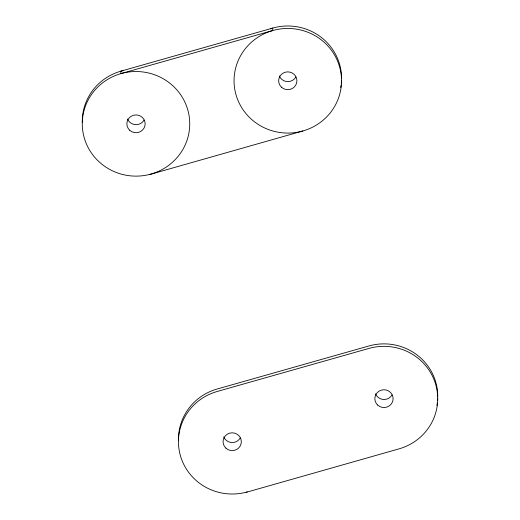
<?xml version="1.0" encoding="UTF-8"?>
<svg xmlns="http://www.w3.org/2000/svg" width="520" height="520" viewBox="0 0 520 520"><rect width="100%" height="100%" fill="white"/><g stroke="black" fill="none" stroke-linecap="round" stroke-linejoin="round"><path stroke-width="0.78" d="M149.955 174.453L302.887 130.969M246.142 492.336L399.068 448.851A53.742 52.306 0.5 0 0 435.552 383.975A53.742 52.306 0.5 0 0 368.875 348.439L217.094 391.508A53.742 52.306 0.5 0 0 180.609 456.378A53.742 52.306 0.5 0 0 247.286 491.913M295.874 76.999A9.139 8.892 0.5 0 1 279.344 75.953M144.092 120.062A9.139 8.892 0.5 0 1 127.562 119.015M341.517 80.32A53.742 52.306 0.5 0 1 341.282 83.551M341.094 85.156A53.742 52.306 0.5 0 1 340.71 87.555M270.491 28.769A53.742 52.306 0.5 0 1 341.556 78.715M82.297 122.531A53.742 52.306 0.5 0 1 123.181 70.564M437.697 398.203A53.742 52.306 0.5 0 1 437.548 400.628M437.275 403.039A53.742 52.306 0.5 0 1 436.897 405.438M437.736 396.598A53.742 52.306 0.5 0 0 368.901 345.969L217.113 389.031A53.742 52.306 0.5 0 0 178.483 440.414M392.06 394.882A9.139 8.892 0.5 0 1 375.531 393.835M240.272 437.944A9.139 8.892 0.5 0 1 223.75 436.897M120.933 71.149L120.906 73.626A53.742 52.306 0.5 0 0 98.885 161.629A53.742 52.306 0.5 0 0 188.221 136.227A53.742 52.306 0.5 0 0 120.906 73.626L272.695 30.556A53.742 52.306 0.5 0 1 340.009 93.165A53.742 52.306 0.5 0 1 250.666 118.567A53.742 52.306 0.5 0 1 272.695 30.556L272.714 28.087L120.933 71.149M129.695 130.254A9.139 8.892 0.5 0 0 144.885 125.938A9.139 8.892 0.5 0 0 133.439 115.291A9.139 8.892 0.5 0 0 129.695 130.254M281.476 87.191A9.139 8.892 0.5 0 0 296.667 82.868A9.139 8.892 0.5 0 0 285.22 72.228A9.139 8.892 0.5 0 0 281.476 87.191M377.663 405.074A9.139 8.892 0.5 0 0 392.853 400.751A9.139 8.892 0.5 0 0 381.407 390.111A9.139 8.892 0.5 0 0 377.663 405.074M225.881 448.136A9.139 8.892 0.5 0 0 241.066 443.82A9.139 8.892 0.5 0 0 229.625 433.173A9.139 8.892 0.5 0 0 225.881 448.136"/></g></svg>
